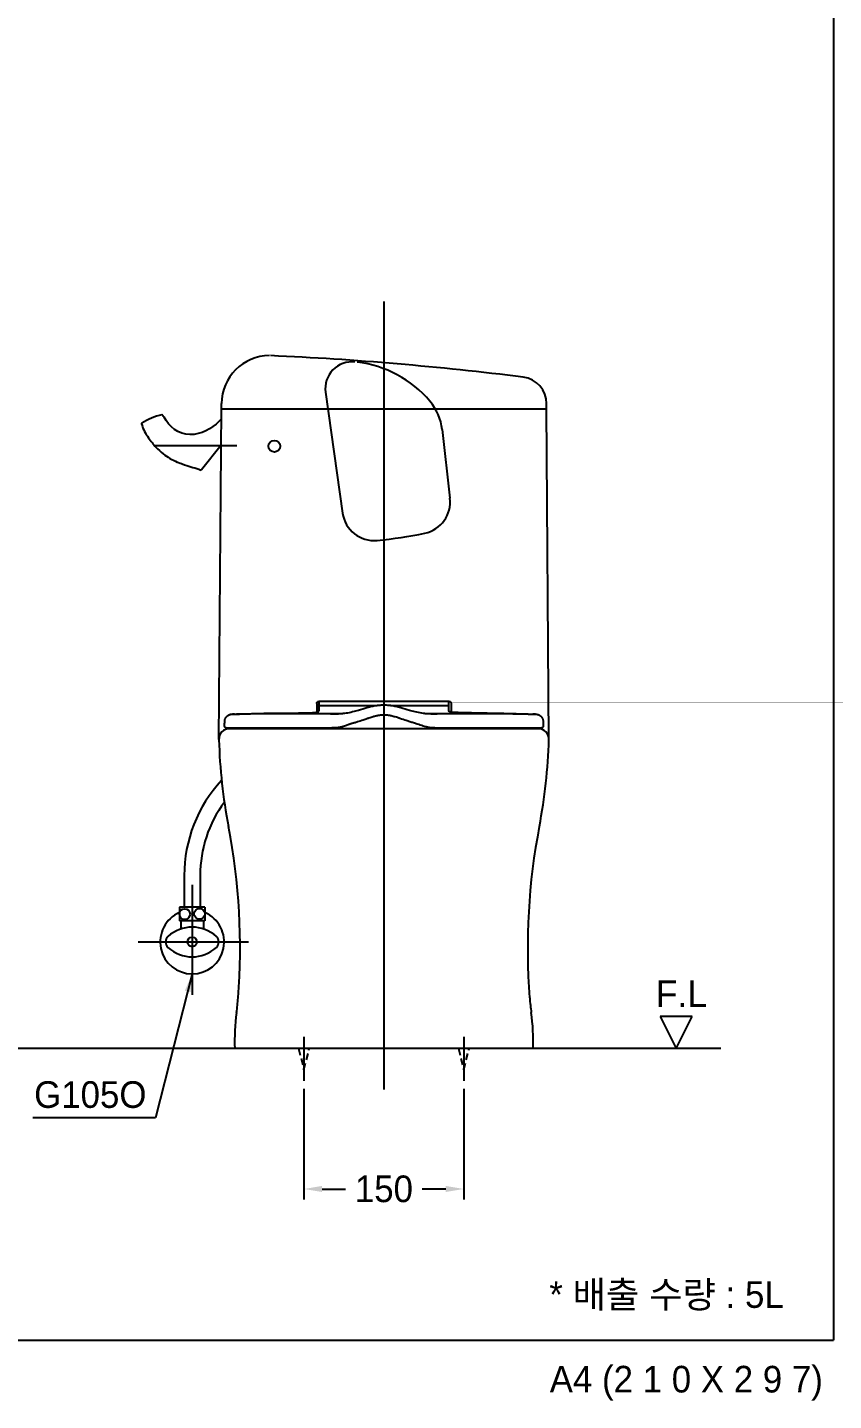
# Model space of a CAD drawing. Header units: millimetres. Extents: x 0 to 3847, y -67 to 2530.
# Drawn here: x 3090 to 3847, y -57 to 1232 of the extents above; entities that cross this region are included whole.
import ezdxf
from ezdxf.enums import TextEntityAlignment as Align
from ezdxf.lldxf.tags import DXFTag

# ---------------------------------------------------------------- set-up
doc = ezdxf.new("R2010")
doc.units = ezdxf.units.MM
doc.linetypes.add('DASHED2', pattern=[9.525, 6.35, -3.175])
for name, color, linetype in [('TEXT', 7, 'Continuous'), ('내부선 및 부속', 4, 'Continuous'), ('도각라인', 255, 'Continuous'), ('외형선', 3, 'Continuous'), ('점선', 6, 'DASHED2'), ('중심선', 1, 'DASHED'), ('치수선', 7, 'Continuous')]:
    doc.layers.add(name, color=color, linetype=linetype)
doc.styles.add('____', font='')
doc.styles.add('타이틀', font='H2GTRM.TTF', dxfattribs={"height": 25})
doc.styles.get('____').set_extended_font_data('굴림')
tags = doc.linetypes.add('DASHDOT', pattern=[70, 31, -13, 13, -13]).pattern_tags.tags
tags[10:11] = [DXFTag(74, 4), DXFTag(75, 0), DXFTag(340, '0'), DXFTag(46, 0.0), DXFTag(50, 0.0), DXFTag(44, 0.0), DXFTag(45, 0.0)]
tags[8:9] = [DXFTag(74, 4), DXFTag(75, 0), DXFTag(340, '0'), DXFTag(46, 0.0), DXFTag(50, 0.0), DXFTag(44, 0.0), DXFTag(45, 0.0)]
tags[6:7] = [DXFTag(74, 4), DXFTag(75, 0), DXFTag(340, '0'), DXFTag(46, 0.0), DXFTag(50, 0.0), DXFTag(44, 0.0), DXFTag(45, 0.0)]
tags[4:5] = [DXFTag(74, 4), DXFTag(75, 0), DXFTag(340, '0'), DXFTag(46, 0.0), DXFTag(50, 0.0), DXFTag(44, 0.0), DXFTag(45, 0.0)]
tags = doc.linetypes.add('DASHED', pattern=[25.72, 12.86, -12.86]).pattern_tags.tags
tags[6:7] = [DXFTag(74, 4), DXFTag(75, 0), DXFTag(340, '0'), DXFTag(46, 0.0), DXFTag(50, 0.0), DXFTag(44, 0.0), DXFTag(45, 0.0)]
tags[4:5] = [DXFTag(74, 4), DXFTag(75, 0), DXFTag(340, '0'), DXFTag(46, 0.0), DXFTag(50, 0.0), DXFTag(44, 0.0), DXFTag(45, 0.0)]
doc.dimstyles.new('MSADIM', dxfattribs={"dimtxt": 33, "dimasz": 17, "dimexe": 10, "dimexo": 7.5, "dimgap": 10, "dimtad": 0, "dimtih": 1, "dimtoh": 1, "dimdec": 0, "dimzin": 1, "dimdsep": 46, "dimtxsty": '____', "dimcen": 11.25, "dimadec": 0, "dimazin": 0, "dimtfac": 1, "dimtdec": 0, "dimtix": 1, "dimtmove": 0, "dimatfit": 3, "dimfxl": 0, "dimtolj": 1, "dimtzin": 1, "dimarcsym": 0})

# ---------------------------------------------------------------- blocks, each defined once
blk = doc.blocks.new('*D42')
at = {"layer": '치수선', "color": 0, "linetype": 'Continuous', "lineweight": -2}
for p, q in [((3349.9, 235.8), (3349.9, 131.9)), ((3499.9, 235.8), (3499.9, 131.9)), ((3366.9, 141.9), (3389, 141.9)), ((3482.9, 141.9), (3460.8, 141.9))]:
    blk.add_line(p, q, dxfattribs=at)
at = {"layer": '치수선', "color": 0, "linetype": 'Continuous'}
for points in [[(3366.9, 144.8), (3366.9, 139.1), (3349.9, 141.9)], [(3482.9, 144.8), (3482.9, 139.1), (3499.9, 141.9)]]:
    blk.add_solid(points, dxfattribs=at)
at = {"layer": '치수선', "color": 0, "linetype": 'Continuous', "insert": (3424.9, 141.9), "char_height": 25, "attachment_point": 5, "style": '____'}
blk.add_mtext('\\A1;150', dxfattribs=at)

msp = doc.modelspace()

# ---------------------------------------------------------------- linework, layer by layer
at = {"layer": '내부선 및 부속', "linetype": 'Continuous'}
for p, q in [((3370.1, 889.4), (3386.1, 776)), ((3272.6, 873.7), (3577.6, 873.7)), ((3479.6, 854.3), (3486.9, 789.9)), ((3253.9, 817), (3272.3, 840)), ((3361.9, 597.5), (3361.9, 589.1)), ((3363.9, 599.4), (3485.9, 599.4)), ((3487.9, 597.3), (3487.9, 589.1)), ((3237.5, 436), (3237.5, 406.4)), ((3252.5, 436), (3252.5, 406.4)), ((3257, 406.4), (3233, 406.4)), ((3233, 406.4), (3233, 393.4)), ((3257, 406.4), (3257, 393.4)), ((3257, 393.4), (3233, 393.4)), ((3234.5, 393.4), (3234.5, 386)), ((3255.5, 393.4), (3255.5, 386))]:
    msp.add_line(p, q, dxfattribs=at)
at = {"layer": '내부선 및 부속'}
msp.add_line((3569.7, 573.7), (3280.1, 573.7), dxfattribs=at)
at = {"layer": '내부선 및 부속', "linetype": 'Continuous'}
for centre, radius in [((3322.1, 838.7), 5.5), ((3238, 399.8), 5), ((3251.9, 400.1), 5), ((3245, 373.7), 4.5)]:
    msp.add_circle(centre, radius, dxfattribs=at)
for centre, radius, start, end in [((3394.9, 892.9), 25, 83.861, 187.9923), ((3387.8, 813.2), 105, 40.125, 83.4072), ((3429.9, 848.6), 50, 6.4993, 40.125), ((3231.2, 806.4), 63.5, 103.4867, 121.6525), ((3457.1, 786.5), 30, 281.864, 6.4993), ((3415.8, 780.2), 30, 187.9923, 275.3855), ((3381, 1148.6), 400, 275.3855, 281.864), ((3367.9, 436), 130.4, 136.9321, 180), ((3367.9, 436), 115.4, 143.4519, 180), ((3245, 373.7), 30, 113.5781, 66.4217), ((3245, 354), 33.6, 47.499, 132.501), ((3227, 373.7), 7, 132.501, 227.499), ((3263, 373.7), 7, 312.501, 47.499), ((3245, 393.3), 33.6, 227.499, 312.501)]:
    msp.add_arc(centre, radius, start, end, dxfattribs=at)
at = {"layer": '내부선 및 부속'}
for centre, start, end in [((3280.1, 563.7), 90, 181.5828), ((3569.7, 563.7), 358.4172, 90)]:
    msp.add_arc(centre, 10, start, end, dxfattribs=at)
at = {"layer": '내부선 및 부속', "linetype": 'Continuous'}
for points, knots in [([(3218.6, 866.1), (3218.3, 866.5), (3218, 866.8), (3217.5, 867.6), (3217.2, 867.9), (3216.4, 868.1)], [0, 0, 0, 0, 0.505474, 0.505474, 1, 1, 1, 1]), ([(3270.3, 862.1), (3263.2, 855), (3253.5, 849.4), (3231.9, 850), (3223.4, 856.7), (3218.6, 866.1)], [0, 0, 0, 0, 0.49101, 0.49101, 1, 1, 1, 1]), ([(3197.7, 859), (3198.4, 856.8), (3200, 852.4), (3204.7, 845.4), (3210.3, 838.2), (3219.1, 830), (3228, 825), (3235, 822.3), (3242.4, 819.9), (3248, 818.1), (3253, 816.4)], [0, 0, 0, 0, 0.094459, 0.189212, 0.34558, 0.471777, 0.681403, 0.757418, 0.782686, 1, 1, 1, 1]), ([(3424.9, 595.7), (3423.3, 595.7), (3420.2, 595.6), (3415.6, 595), (3412, 594.1), (3407.1, 592.7), (3401.9, 591), (3395.3, 589.3), (3389.5, 588.1), (3383.4, 587.5), (3378.7, 587.4), (3374.3, 587.5), (3371.4, 587.6), (3368.7, 587.6), (3364.4, 587.7), (3356.7, 587.8), (3345.6, 587.9), (3334.3, 588), (3323.9, 588), (3314.5, 587.9), (3305.4, 587.7), (3298.1, 587.5), (3292.7, 587.3), (3290.1, 587.2), (3288, 587.1), (3287.1, 587.1), (3286.6, 587.1)], [0, 0, 0, 0, 0.035115, 0.067124, 0.098105, 0.116095, 0.176252, 0.21674, 0.26174, 0.303762, 0.347834, 0.364204, 0.398577, 0.410551, 0.421875, 0.492094, 0.574242, 0.661279, 0.735629, 0.797949, 0.864863, 0.931423, 0.954158, 0.981521, 0.987348, 1, 1, 1, 1]), ([(3563.2, 587.1), (3562.7, 587.1), (3561.8, 587.1), (3559.7, 587.2), (3557.1, 587.3), (3551.7, 587.5), (3544.4, 587.7), (3535.3, 587.9), (3525.8, 588), (3515.4, 588), (3500.8, 587.9), (3488.7, 587.7), (3479, 587.6), (3475.5, 587.5), (3471.1, 587.4), (3466.4, 587.5), (3460.3, 588.2), (3454.5, 589.3), (3447.9, 591), (3442.7, 592.7), (3437.8, 594.1), (3434.2, 595), (3429.7, 595.6), (3426.5, 595.7), (3424.9, 595.7)], [0, 0, 0, 0, 0.012677, 0.01844, 0.045524, 0.068211, 0.135001, 0.201919, 0.264241, 0.339584, 0.427257, 0.578043, 0.601342, 0.635721, 0.652094, 0.696171, 0.738197, 0.783204, 0.82402, 0.883867, 0.90186, 0.932846, 0.964861, 1, 1, 1, 1]), ([(3282.7, 587.4), (3283.7, 587.4), (3285.5, 587.5), (3289.6, 587.6), (3299.2, 587.8), (3307.7, 587.9), (3314, 588)], [0, 0, 0, 0, 0.087077, 0.179535, 0.395591, 1, 1, 1, 1]), ([(3286.6, 587.1), (3286.3, 587.1), (3285.9, 587.1), (3285.2, 587.2), (3284.6, 587.2), (3284, 587.2), (3283.4, 587.3), (3283, 587.4), (3282.8, 587.4), (3282.7, 587.4)], [0, 0, 0, 0, 0.175672, 0.372796, 0.542691, 0.614961, 0.878035, 0.956713, 1, 1, 1, 1]), ([(3314, 588), (3318.4, 588), (3327.8, 588.1), (3340, 588.1), (3351.9, 588), (3360.2, 588), (3368.1, 588), (3373.8, 588), (3380.2, 587.9), (3384.3, 587.9), (3386.5, 587.9)], [0, 0, 0, 0, 0.180676, 0.391674, 0.503746, 0.6752, 0.734323, 0.830616, 0.909801, 1, 1, 1, 1]), ([(3332, 588.2), (3336.2, 588.3), (3340.5, 588.4), (3349.1, 588.6), (3353.4, 588.7), (3357.8, 588.8)], [0, 0, 0, 0, 0.499997, 0.499997, 1, 1, 1, 1]), ([(3357.8, 588.8), (3359.6, 588.8), (3361.2, 589), (3363.4, 589.5), (3363.9, 589.9), (3363.9, 590.4)], [0, 0, 0, 0, 0.496309, 0.496309, 1, 1, 1, 1]), ([(3410.9, 583.7), (3410.4, 583.5), (3408.5, 582.8), (3405.8, 581.9), (3402.8, 580.8), (3400, 580), (3398.1, 579.4), (3397.1, 579.2)], [0, 0, 0, 0, 0.108679, 0.407036, 0.592909, 0.778201, 1, 1, 1, 1]), ([(3418, 585.7), (3417.8, 585.6), (3417.2, 585.5), (3416.1, 585.2), (3414, 584.7), (3412.2, 584.1), (3410.9, 583.7)], [0, 0, 0, 0, 0.108139, 0.220341, 0.458724, 1, 1, 1, 1]), ([(3440, 583.3), (3439.6, 583.4), (3438.8, 583.7), (3437.3, 584.2), (3435, 584.9), (3433, 585.4), (3431.8, 585.7)], [0, 0, 0, 0, 0.156042, 0.297105, 0.549705, 1, 1, 1, 1]), ([(3452.7, 579.2), (3451.5, 579.5), (3450.4, 579.8), (3448.1, 580.5), (3447, 580.9), (3443.9, 581.9), (3441.9, 582.6), (3440, 583.3)], [0, 0, 0, 0, 0.268965, 0.268965, 0.537841, 0.537841, 1, 1, 1, 1]), ([(3463.3, 587.9), (3467.4, 587.9), (3472.1, 587.9), (3479.9, 588), (3487.8, 588), (3497.7, 588.1), (3509.7, 588.1), (3519.8, 588.1), (3529.3, 588), (3533.7, 588), (3535.7, 588)], [0, 0, 0, 0, 0.168785, 0.19402, 0.323673, 0.494785, 0.606884, 0.818151, 0.914621, 1, 1, 1, 1]), ([(3492, 588.8), (3490.2, 588.8), (3488.6, 589), (3486.3, 589.5), (3485.9, 589.9), (3485.9, 590.4)], [0, 0, 0, 0, 0.479806, 0.479806, 1, 1, 1, 1]), ([(3531.6, 588), (3525, 588.1), (3518.5, 588.2), (3505.4, 588.5), (3498.8, 588.7), (3492, 588.8)], [0, 0, 0, 0, 0.500909, 0.500909, 1, 1, 1, 1]), ([(3535.7, 588), (3539.1, 587.9), (3545.4, 587.8), (3554, 587.7), (3561.1, 587.5), (3565.3, 587.4), (3567.1, 587.4)], [0, 0, 0, 0, 0.321027, 0.603145, 0.82113, 1, 1, 1, 1]), ([(3376.3, 574.4), (3376, 574.3), (3375.2, 574.3), (3353.8, 574.3), (3332.7, 574.3), (3286.9, 574.3)], [0, 0, 0, 0, 0.01608, 0.038508, 1, 1, 1, 1]), ([(3553.5, 574.3), (3530.2, 574.3), (3505.6, 574.3), (3480, 574.3), (3475.8, 574.3), (3471.8, 574.4), (3468.2, 574.6), (3465.9, 575), (3464, 575.4), (3460.8, 576.4), (3457, 577.9), (3453.8, 578.8), (3452.7, 579.2)], [0, 0, 0, 0, 0.68859, 0.727091, 0.757566, 0.810516, 0.847282, 0.863658, 0.878041, 0.904451, 0.964049, 1, 1, 1, 1])]:
    msp.add_open_spline(points, degree=3, knots=knots, dxfattribs=at)
for points, weights in [([(3271.7, 863.5), (3271, 862.8), (3270.3, 862.1)], [1, 0.999999997206, 1]), ([(3271.8, 863.6), (3271.7, 863.6), (3271.7, 863.5)], [1, 0.993620958642, 1]), ([(3197.5, 859.7), (3197.5, 859.5), (3197.6, 859.4)], [1, 0.982877408612, 1]), ([(3197.6, 859.4), (3197.6, 859.2), (3197.7, 859)], [1, 0.999989055563, 1]), ([(3253, 816.4), (3253.3, 816.3), (3253.5, 816.6)], [1, 0.821461585267, 1]), ([(3361.9, 597.5), (3362, 599.4), (3363.9, 599.4)], [1, 0.723228433972, 1]), ([(3363.9, 599.4), (3363.9, 592.4), (3363.9, 590.4)], [0.999996724921, 0.999990291464, 1]), ([(3363.9, 595.4), (3363.9, 595.4), (3363.9, 595.3)], [0.970543763121, 0.980362508902, 1]), ([(3485.9, 590.4), (3485.9, 592.2), (3485.9, 599.4)], [1, 0.999994715466, 0.999997361018]), ([(3275.4, 576.4), (3275.5, 578.5), (3275.5, 580.6)], [1, 0.999981204513, 1]), ([(3275.5, 580.6), (3275.6, 584), (3278.4, 586)], [1, 0.899986042595, 1]), ([(3281.5, 587.3), (3282.1, 587.4), (3282.6, 587.4)], [1, 0.998149266931, 1]), ([(3535.4, 588), (3533.5, 588), (3531.6, 588)], [1, 0.999998989981, 1]), ([(3564.8, 587.2), (3564, 587.1), (3563.2, 587.1)], [1, 0.999550466891, 1]), ([(3565.5, 587.2), (3565.2, 587.2), (3564.8, 587.2)], [1, 0.999190736562, 1]), ([(3566, 587.3), (3565.8, 587.2), (3565.5, 587.2)], [1, 0.999267106875, 1]), ([(3567.2, 587.4), (3566.6, 587.4), (3566, 587.3)], [1, 0.995224417185, 1]), ([(3567.2, 587.4), (3567.8, 587.4), (3568.3, 587.3)], [1, 0.998168684076, 1]), ([(3568.3, 587.3), (3574.1, 586.4), (3574.3, 580.6)], [1, 0.768648485545, 1]), ([(3574.3, 580.6), (3574.3, 578.5), (3574.4, 576.4)], [1, 0.999981067609, 1]), ([(3276.7, 574.5), (3275.4, 575), (3275.4, 576.4)], [1, 0.820323123979, 1]), ([(3387, 575.8), (3384.9, 575.1), (3382.7, 574.8)], [1, 0.996181844266, 1])]:
    msp.add_rational_spline(points, weights, degree=2, dxfattribs=at)
for points, weights, degree, knots in [([(3272.5, 863.4), (3272.4, 863.5), (3272.3, 863.6), (3272.1, 863.8), (3271.8, 863.6)], [0.927894413811, 0.933329857146, 1, 0.85482388309, 1], 2, [0.2703818, 0.2703818, 0.2703818, 0.5, 0.5, 1, 1, 1]), ([(3485.9, 599.4), (3486.5, 599.4), (3487.1, 599.1), (3487.6, 598.7), (3487.9, 598.1), (3487.9, 597.5), (3487.9, 597.4), (3487.9, 597.4), (3487.9, 597.4), (3487.9, 597.3), (3487.9, 597.3)], [1, 0.889279407863, 0.833919112028, 0.833919112028, 0.889279407863, 1, 1, 1, 1, 1, 1], 5, [0, 0, 0, 0, 0, 0, 0.3914193, 0.3914193, 0.3914193, 0.3914193, 0.3914193, 0.519775, 0.519775, 0.519775, 0.519775, 0.519775, 0.519775]), ([(3574.4, 576.4), (3574.4, 575.5), (3573.8, 574.9), (3573.2, 574.3), (3572.4, 574.3)], [1, 0.923708562238, 1, 0.923445523215, 1], 2, [0, 0, 0, 0.499747, 0.499747, 1, 1, 1])]:
    msp.add_rational_spline(points, weights, degree=degree, knots=knots, dxfattribs=at)
for points, degree in [([(3197.9, 860.4), (3197.8, 860.3), (3197.7, 860.2), (3197.6, 860), (3197.5, 859.9), (3197.5, 859.7)], 5), ([(3253.5, 816.6), (3253.7, 816.8), (3253.9, 817)], 2), ([(3363.9, 595.4), (3391.3, 595.4), (3418.6, 595.4)], 2), ([(3431.2, 595.4), (3458.6, 595.4), (3485.9, 595.4)], 2), ([(3485.9, 595.3), (3485.9, 595.3), (3485.9, 595.4)], 2), ([(3278.4, 586), (3278.9, 586.4), (3279.5, 586.7), (3280.2, 587), (3280.8, 587.2), (3281.5, 587.3)], 5), ([(3282.6, 587.4), (3282.7, 587.4), (3282.7, 587.4), (3282.7, 587.4), (3282.7, 587.4), (3282.7, 587.4)], 5), ([(3431.8, 585.7), (3429.1, 586.3), (3426.4, 586.7), (3423.4, 586.6), (3420.7, 586.3), (3418, 585.7)], 5), ([(3567.1, 587.4), (3567.1, 587.4), (3567.2, 587.4), (3567.2, 587.4), (3567.2, 587.4), (3567.2, 587.4)], 5), ([(3275.4, 576.4), (3275.4, 576.4), (3275.4, 576.4), (3275.5, 576.4)], 3), ([(3277.5, 574.3), (3277.3, 574.3), (3277.2, 574.3), (3277, 574.4), (3276.9, 574.4), (3276.7, 574.5)], 5), ([(3286.9, 574.3), (3282.2, 574.3), (3277.5, 574.3)], 2), ([(3382.7, 574.8), (3381.5, 574.6), (3380.2, 574.5), (3378.9, 574.4), (3377.6, 574.4), (3376.3, 574.4)], 5), ([(3397.1, 579.2), (3395.1, 578.6), (3393, 578), (3391, 577.3), (3389.1, 576.4), (3387, 575.8)], 5), ([(3510.2, 573.7), (3510.2, 574), (3510.2, 574.3)], 2), ([(3542.3, 574.3), (3542.3, 574), (3542.3, 573.7)], 2), ([(3572.2, 574.3), (3571.1, 574.3), (3553.5, 574.3)], 2), ([(3572.4, 574.3), (3572.3, 574.3), (3572.2, 574.3)], 2)]:
    msp.add_open_spline(points, degree=degree, dxfattribs=at)
at = {"layer": '도각라인', "color": 7}
for p in [(3846.8, 2530), (2046.8, 0)]:
    msp.add_line(p, (3846.8, 0), dxfattribs=at)
at = {"layer": '외형선'}
for p, q in [((3272.6, 873.7), (3272.6, 878.7)), ((3577.6, 873.7), (3577.6, 878.7)), ((3270.1, 563.7), (3272.6, 873.7)), ((3579.7, 563.7), (3577.6, 873.7))]:
    msp.add_line(p, q, dxfattribs=at)
at = {"layer": '외형선', "linetype": 'Continuous'}
for p, q in [((3684.1, 303.7), (3699.1, 273.7)), ((3714.1, 303.7), (3684.1, 303.7)), ((3699.1, 273.7), (3714.1, 303.7)), ((3740.9, 273.7), (2287, 273.7)), ((3564.9, 273.7), (3284.9, 273.7))]:
    msp.add_line(p, q, dxfattribs=at)
at = {"layer": '외형선'}
for centre, radius, start, end in [((3317.6, 878.7), 45, 90, 180), ((3181.9, -2083.2), 3010, 82.8663, 87.3967), ((3552.6, 878.7), 25, 0, 82.8663)]:
    msp.add_arc(centre, radius, start, end, dxfattribs=at)
at = {"layer": '외형선', "linetype": 'Continuous'}
for centre, radius, start, end in [((3769.9, 577.2), 500, 181.5828, 190.9704), ((3079.9, 577.2), 500, 349.0296, 358.4172), ((2690, 368), 600, 355.5249, 10.9565), ((4159.8, 368), 600, 169.0435, 184.4751), ((3063.8, 338.8), 225, 351.9836, 355.5249), ((3063.8, 338.8), 225, 351.9836, 355.5249), ((3786, 338.8), 225, 184.4751, 188.0164), ((3474.8, 280.9), 190, 171.9836, 182.1752), ((3375, 280.9), 190, 357.8248, 8.0164)]:
    msp.add_arc(centre, radius, start, end, dxfattribs=at)
msp.add_rational_spline([(3318.2, 588), (3325.1, 588.1), (3332, 588.2)], [1, 0.999998914544, 1], degree=2, dxfattribs=at)
for points in [[(3307.5, 573.7), (3307.5, 574), (3307.5, 574.3)], [(3339.6, 574.3), (3339.6, 574), (3339.6, 573.7)]]:
    msp.add_open_spline(points, degree=2, dxfattribs=at)
at = {"layer": '점선'}
for p, q in [((3344.9, 273.7), (3349.9, 253.7)), ((3349.9, 253.7), (3354.9, 273.7)), ((3494.9, 273.7), (3499.9, 253.7)), ((3499.9, 253.7), (3504.9, 273.7))]:
    msp.add_line(p, q, dxfattribs=at)
at = {"layer": '중심선', "linetype": 'DASHDOT'}
for p, q in [((3424.9, 974.6), (3424.9, 235.4)), ((3209.7, 839.3), (3286.8, 839.3)), ((3245, 427.1), (3245, 324.1)), ((3194.2, 373.7), (3297.8, 373.7)), ((3349.9, 284.8), (3349.9, 243.3)), ((3499.9, 284.8), (3499.9, 243.3))]:
    msp.add_line(p, q, dxfattribs=at)

# ---------------------------------------------------------------- texts
at = {"layer": 'TEXT', "style": '타이틀'}
for s, p in [('G105O', (3149.4, 230.5)), ('* 배출 수량 : 5L', (3690.1, 42.9))]:
    msp.add_text(s, height=25, dxfattribs=at).set_placement(p, align=Align.MIDDLE_CENTER)
msp.add_text('A4 (2 1 0 X 2 9 7)', height=25, dxfattribs=at).set_placement((3836.8, -36.5), align=Align.MIDDLE_RIGHT)
at = {"layer": 'TEXT', "insert": (3679.9, 337.6), "char_height": 25, "width": 248.993, "attachment_point": 1, "line_spacing_factor": 0.963855, "style": '타이틀'}
msp.add_mtext('{\\fﾱﾼﾸﾲ|b0|i0|c129|p0;F\\fﾱﾼﾸﾲ|b0|i0|c0|p0;.L}', dxfattribs=at)

# ---------------------------------------------------------------- dimensions: what is measured, and where the dimension line sits
at = {"layer": '치수선', "linetype": 'Continuous'}
dim = msp.add_linear_dim(base=(3499.9, 141.9), p1=(3349.9, 243.3), p2=(3499.9, 243.3), dimstyle='MSADIM', override={"dimtxt": 25}, dxfattribs=at)
dim.commit()
dim.dimension.update_dxf_attribs({"geometry": '*D42', "text_midpoint": (3424.9, 141.9)})

# ---------------------------------------------------------------- leaders
msp.add_leader([(3245, 343.7), (3210.5, 208.8), (3095.4, 208.8)], dimstyle='MSADIM', override={"dimtxt": 25}, dxfattribs=at)

doc.saveas('drawing.dxf')
